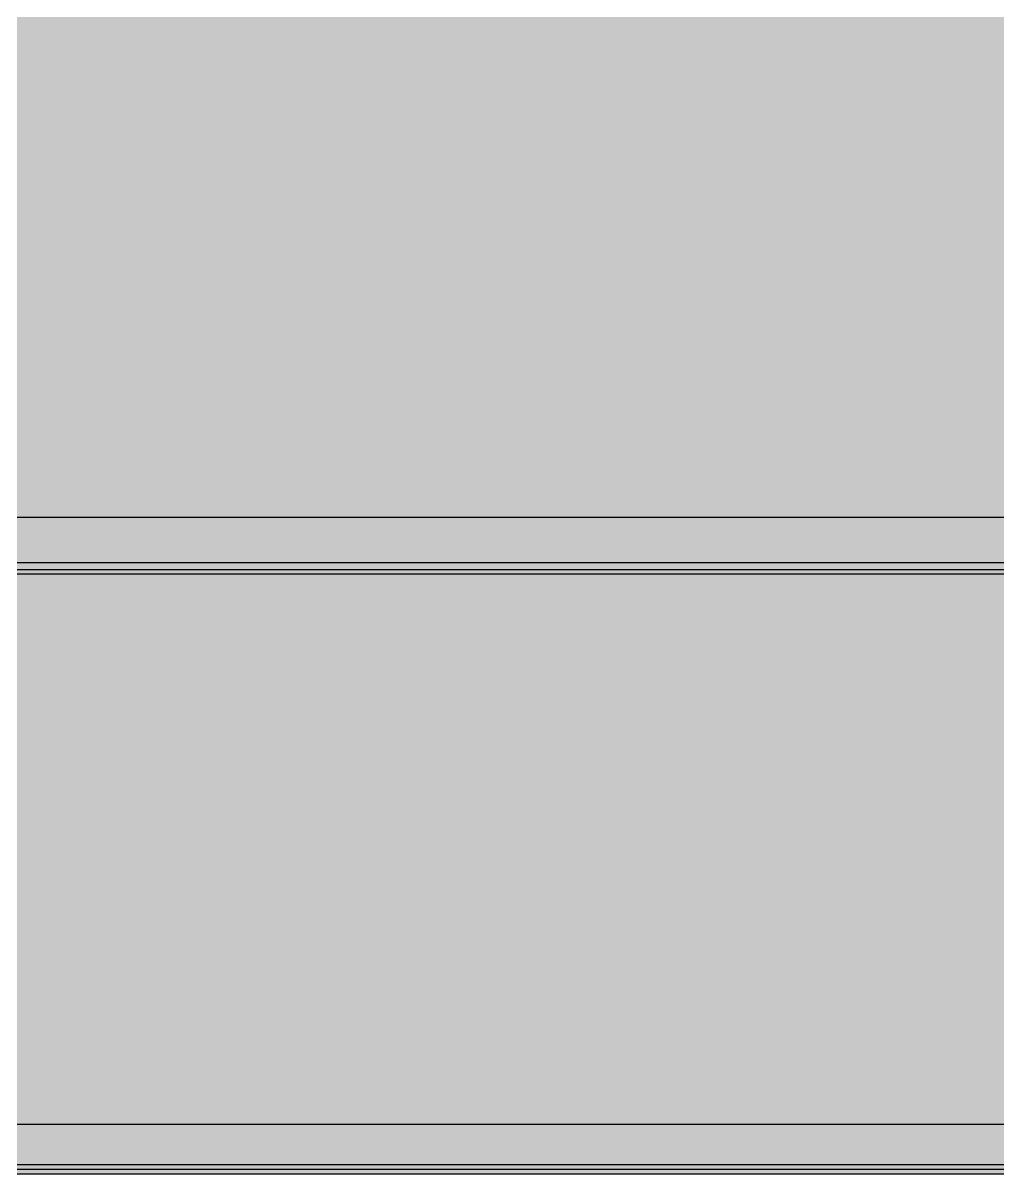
# Model space of a CAD drawing. Header units: millimetres. Extents: x 0 to 966, y -664 to 90.
# Drawn here: x 893.52 to 929.76, y -130 to -87.25 of the extents above; entities that cross this region are included whole.
import ezdxf

# ---------------------------------------------------------------- set-up
doc = ezdxf.new("R2010")
doc.units = ezdxf.units.MM
for name, color, linetype in [('HDL_BODY', 7, 'Continuous'), ('HDL_DETAIL', 7, 'Continuous'), ('HDL_PRINT', 7, 'Continuous')]:
    doc.layers.add(name, color=color, linetype=linetype)

# ---------------------------------------------------------------- blocks, each defined once
blk = doc.blocks.new('M_R12.16.1_FRONT')
at = {"layer": 'HDL_BODY', "true_color": 0x202126}
blk.add_hatch(color=250, dxfattribs=at).paths.add_polyline_path([(0, 0), (216, 0), (216, 90), (0, 90)])
at = {"layer": 'HDL_BODY', "true_color": 0x2a2a30}
blk.add_hatch(color=250, dxfattribs=at).paths.add_polyline_path([(0.4, 20.52), (215.6, 20.52), (215.6, 68.31), (0.4, 68.31)])
at = {"layer": 'HDL_BODY', "true_color": 0x23242a}
blk.add_hatch(color=250, dxfattribs=at).paths.add_polyline_path([(0.4, 0.5), (215.6, 0.5), (215.6, 19.8), (0.4, 19.8)])
at = {"layer": 'HDL_PRINT', "true_color": 0xdee1e9}
for points in [[(154.799, 40.07), (156.029, 42.27), (157.259, 40.07), (154.799, 40.07)], [(171.306, 40.07), (172.624, 42.27), (173.854, 40.07), (171.306, 40.07)], [(155.854, 39.012), (156.293, 39.012), (156.293, 35.93), (155.854, 35.93), (155.854, 39.012)], [(171.744, 36.81), (172.097, 36.899), (172.1, 36.814), (172.109, 36.736), (172.123, 36.664), (172.142, 36.599), (172.163, 36.54), (172.188, 36.488), (172.215, 36.442), (172.243, 36.403), (172.272, 36.37), (172.31, 36.337), (172.348, 36.313), (172.386, 36.297), (172.424, 36.288), (172.461, 36.283), (172.498, 36.281), (172.535, 36.281), (172.573, 36.281), (172.611, 36.283), (172.649, 36.288), (172.686, 36.297), (172.724, 36.313), (172.761, 36.337), (172.799, 36.37), (172.837, 36.375), (172.873, 36.39), (172.905, 36.412), (172.933, 36.44), (172.955, 36.473), (172.969, 36.508), (172.974, 36.545), (172.974, 36.584), (172.974, 36.624), (172.974, 36.667), (172.974, 36.714), (172.974, 36.768), (172.974, 36.829), (172.974, 36.899), (172.974, 39.012), (173.413, 39.012), (173.413, 36.899), (173.413, 36.838), (173.412, 36.772), (173.409, 36.704), (173.405, 36.635), (173.398, 36.569), (173.387, 36.508), (173.372, 36.452), (173.352, 36.406), (173.327, 36.37), (173.293, 36.308), (173.26, 36.253), (173.228, 36.205), (173.195, 36.161), (173.162, 36.122), (173.129, 36.086), (173.096, 36.052), (173.063, 36.019), (173.005, 35.993), (172.946, 35.972), (172.887, 35.956), (172.829, 35.945), (172.77, 35.938), (172.711, 35.933), (172.652, 35.931), (172.594, 35.93), (172.535, 35.93), (172.459, 35.933), (172.387, 35.941), (172.32, 35.954), (172.256, 35.973), (172.195, 35.997), (172.138, 36.026), (172.082, 36.06), (172.028, 36.1), (171.975, 36.145), (171.922, 36.195), (171.895, 36.226), (171.869, 36.266), (171.844, 36.315), (171.821, 36.372), (171.8, 36.435), (171.781, 36.504), (171.766, 36.577), (171.754, 36.652), (171.747, 36.731), (171.744, 36.81)]]:
    blk.add_hatch(color=254, dxfattribs=at).paths.add_polyline_path(points)
at = {"layer": 'HDL_DETAIL', "color": 251, "true_color": 0x52555c}
for points in [[(0, 0), (216, 0), (216, 89.824), (0, 89.824), (0, 0)], [(0.351, 0.176), (215.912, 0.176), (215.912, 90), (0.351, 90), (0.351, 0.176)], [(0, 67.632), (216, 67.632), (216, 22.28), (0, 22.28), (0, 67.632)], [(0.351, 22.456), (215.912, 22.456), (215.912, 67.808), (0.351, 67.808), (0.351, 22.456)]]:
    blk.add_lwpolyline(points, close=True, dxfattribs=at)
for points in [[(0.702, 24.393), (214.506, 24.393)], [(0.702, 24.393), (214.506, 24.393)], [(0.702, 24.393), (214.506, 24.393)], [(0.702, 24.393), (214.506, 24.393)], [(0.702, 24.393), (214.506, 24.393)], [(0.702, 24.393), (214.506, 24.393)], [(0.702, 24.393), (214.506, 24.393)], [(0.702, 24.393), (214.506, 24.393)], [(0.702, 24.393), (214.506, 24.393)], [(0.702, 24.393), (214.506, 24.393)], [(0.702, 24.393), (214.506, 24.393)], [(0.702, 24.393), (214.506, 24.393)], [(0.702, 24.393), (214.506, 24.393)], [(0.702, 24.393), (214.506, 24.393)], [(0.702, 24.393), (214.506, 24.393)], [(0.702, 24.393), (214.506, 24.393)], [(0.702, 24.393), (214.506, 24.393)], [(0.702, 24.393), (214.506, 24.393)], [(0.702, 24.393), (214.506, 24.393)], [(0.702, 24.393), (214.506, 24.393)], [(0.702, 24.393), (216, 24.393)], [(0.702, 22.72), (214.595, 22.72)], [(0.702, 22.72), (214.595, 22.72)], [(0.702, 22.72), (214.595, 22.72)], [(0.702, 22.72), (214.595, 22.72)], [(0.702, 22.72), (214.595, 22.72)], [(0.702, 22.72), (214.595, 22.72)], [(0.702, 22.72), (214.595, 22.72)], [(0.702, 22.72), (214.595, 22.72)], [(0.702, 22.72), (214.595, 22.72)], [(0.702, 22.72), (214.595, 22.72)], [(0.702, 22.72), (214.595, 22.72)], [(0.702, 22.72), (214.595, 22.72)], [(0.702, 22.72), (214.595, 22.72)], [(0.702, 22.72), (214.595, 22.72)], [(0.702, 22.72), (214.595, 22.72)], [(0.702, 22.72), (214.595, 22.72)], [(0.702, 22.72), (214.595, 22.72)], [(0.702, 22.72), (214.595, 22.72)], [(0.702, 22.72), (214.595, 22.72)], [(0.702, 22.72), (214.595, 22.72)], [(0.702, 22.72), (216, 22.72)], [(0.351, 22.456), (214.859, 22.456)], [(0.351, 22.456), (214.859, 22.456)], [(0.351, 22.456), (214.859, 22.456)], [(0.351, 22.456), (214.859, 22.456)], [(0.351, 22.456), (214.859, 22.456)], [(0.351, 22.456), (214.859, 22.456)], [(0.351, 22.456), (214.859, 22.456)], [(0.351, 22.456), (214.859, 22.456)], [(0.351, 22.456), (214.859, 22.456)], [(0.351, 22.456), (214.859, 22.456)], [(0.351, 22.456), (214.859, 22.456)], [(0.351, 22.456), (214.859, 22.456)], [(0.351, 22.456), (214.859, 22.456)], [(0.351, 22.456), (214.859, 22.456)], [(0.351, 22.456), (214.859, 22.456)], [(0.351, 22.456), (214.859, 22.456)], [(0.351, 22.456), (214.859, 22.456)], [(0.351, 22.456), (214.859, 22.456)], [(0.351, 22.456), (214.859, 22.456)], [(0.351, 22.456), (214.859, 22.456)], [(0.351, 22.456), (215.911, 22.456)], [(0.351, 1.849), (205.112, 1.849)], [(0.351, 0.352), (216, 0.352)]]:
    blk.add_lwpolyline(points, dxfattribs=at)

msp = doc.modelspace()

# ---------------------------------------------------------------- block references
msp.add_blockref('M_R12.16.1_FRONT', (750, -130))

doc.saveas('drawing.dxf')
